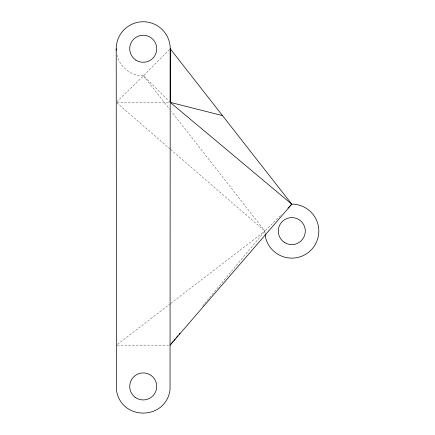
<?xml version="1.0" encoding="UTF-8"?>
<svg xmlns="http://www.w3.org/2000/svg" width="435" height="435" viewBox="0 0 435 435"><rect width="100%" height="100%" fill="white"/><g stroke="black" fill="none" stroke-linecap="round" stroke-linejoin="round"><path stroke-width="0.33" stroke-dasharray="2.17 1.63" d="M202.541 306.093L204.271 304.011M204.706 303.494L264.899 231.105L281.711 214.297M116.727 101.931L143.485 75.777L170.205 48.764M117.515 344.324L170.226 303.831M170.765 303.418L264.899 231.105L171.439 111.539M116.923 102.399L170.205 102.355M117.118 345.151L169.384 345.151M116.765 102.839L170.069 148.998M170.585 149.444L264.899 231.105L265.149 233.774M116.884 54.772A27.013 27.013 0 0 0 143.485 75.777L169.726 101.882M143.485 75.777L169.77 109.402"/><path stroke-width="0.65" d="M265.209 234.438L265.459 237.108A27.013 27.013 0 0 0 295.479 257.868A27.013 27.013 0 0 0 318.779 229.772A27.013 27.013 0 0 0 292.82 204.113L291.798 204.205L170.205 102.355L170.232 48.502M173.092 341.508L170.063 345.151L291.798 204.205L170.205 48.764M173.962 340.464L175.256 338.903M176.556 337.342L177.855 335.776M179.155 334.216L180.025 333.172M287.954 208.05L291.798 204.205M170.205 102.355L222.481 115.596M116.21 48.764L116.471 390.211C121.202 420.988 165.882 420.574 170.036 389.711L170.237 48.764A27.013 27.013 0 0 0 142.452 21.761A27.013 27.013 0 0 0 116.254 50.302M284.838 242.681A13.507 13.507 0 0 0 305.305 231.344A13.507 13.507 0 0 0 285.251 219.294A13.507 13.507 0 0 0 284.838 242.681M135.85 60.084A13.507 13.507 0 0 0 156.709 49.487A13.507 13.507 0 0 0 137.107 36.719A13.507 13.507 0 0 0 135.85 60.084M135.1 397.226A13.507 13.507 0 0 0 156.627 388.074A13.507 13.507 0 0 0 137.939 374.008A13.507 13.507 0 0 0 135.1 397.226"/></g></svg>
